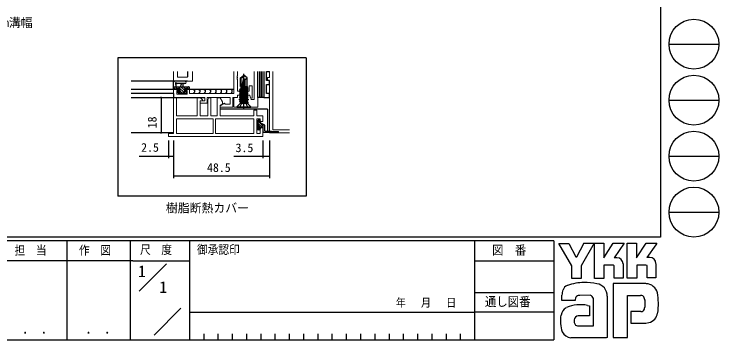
# Model space of a CAD drawing. Units: millimetres, scale not verified. Extents: x -567 to 567, y -403 to 403.
# Drawn here: x 210.7 to 566.8, y -403 to -238.3 of the extents above; entities that cross this region are included whole.
import ezdxf
from ezdxf.enums import TextEntityAlignment as Align

# ---------------------------------------------------------------- set-up
doc = ezdxf.new("R2010")
doc.units = ezdxf.units.MM
doc.header["$LTSCALE"] = 2
for name, color, linetype in [('0-0_0', 7, 'Continuous'), ('0-1_USER1', 3, 'Continuous'), ('0-3_YKK_12', 2, 'Continuous'), ('0-4_YKK_13', 4, 'Continuous'), ('0-6_YKK_D', 6, 'Continuous'), ('0-7_YKK_ZWAK', 7, 'Continuous')]:
    doc.layers.add(name, color=color, linetype=linetype)
doc.layers.add('0-2_YKK_11', color=7, linetype='Continuous', lineweight=18)
doc.styles.add('ＭＳ ゴシック', font='')
doc.styles.get('ＭＳ ゴシック').set_extended_font_data('MS Gothic')

msp = doc.modelspace()

# ---------------------------------------------------------------- linework, layer by layer
at = {"layer": '0-0_0'}
for p, q in [((263.182, -260.39), (263.182, -330.39)), ((358.182, -260.39), (263.182, -260.39)), ((358.182, -260.39), (358.182, -330.39)), ((358.182, -330.39), (263.182, -330.39))]:
    msp.add_line(p, q, dxfattribs=at)
at = {"layer": '0-2_YKK_11'}
for p, q in [((298.29, -267.424), (298.29, -270.294)), ((341.42, -296.794), (341.42, -267.424)), ((292.79, -291.324), (311.29, -291.324)), ((331.79, -298.724), (312.39, -298.724)), ((349.79, -296.794), (341.42, -296.794))]:
    msp.add_line(p, q, dxfattribs=at)
at = {"layer": '0-2_YKK_11', "color": 2}
for p, q in [((326.79, -278.924), (326.79, -283.924)), ((329.29, -281.424), (324.29, -281.424))]:
    msp.add_line(p, q, dxfattribs=at)
at = {"layer": '0-2_YKK_11'}
for points in [[(323.59, -267.424), (323.59, -269.466), (323.47, -269.649), (323.47, -270.199), (323.59, -270.383), (323.59, -270.466), (323.47, -270.649), (323.47, -271.199), (323.59, -271.383), (323.59, -277.324), (329.49, -277.324), (329.49, -274.624), (330.99, -274.624), (330.99, -280.824), (330.19, -280.824), (329.79, -279.324), (323.59, -279.324), (323.59, -280.424), (321.29, -280.424), (321.29, -285.424), (314.79, -285.424), (314.79, -284.624), (317.059, -283.315), (317.411, -283.924), (319.79, -283.924), (319.79, -280.424), (308.29, -280.424), (308.29, -283.424), (304.69, -283.424), (304.69, -282.224), (307.09, -282.224), (307.09, -280.424), (291.29, -280.424), (291.29, -276.224), (294.09, -276.224), (294.09, -277.024), (292.92, -277.024), (292.92, -278.794), (298.19, -278.794), (298.19, -277.024)], [(300.79, -267.424), (300.79, -272.224), (291.29, -272.224), (291.29, -267.424)], [(298.29, -267.424), (298.29, -270.294), (293.22, -270.294), (293.22, -267.424)], [(298.19, -277.024), (297.09, -277.024), (297.09, -276.224), (299.39, -276.224), (299.39, -278.424), (321.79, -278.424), (321.79, -267.424)], [(333.79, -267.424), (333.79, -274.466), (333.67, -274.649), (333.67, -275.199), (333.79, -275.383), (333.79, -275.466), (333.67, -275.649), (333.67, -276.199), (333.79, -276.383), (333.79, -285.424), (327.248, -285.424), (327.065, -285.304), (326.515, -285.304), (326.332, -285.424), (321.79, -285.424), (321.79, -280.424), (323.541, -280.424)], [(330.277, -281.424), (331.99, -281.424), (331.99, -267.424)], [(339.79, -267.424), (339.79, -270.424), (338.79, -270.424), (338.79, -271.924), (339.79, -271.924), (339.79, -298.424), (349.79, -298.424)]]:
    msp.add_lwpolyline(points, dxfattribs=at)
for points in [[(288.79, -300.224), (336.29, -300.224), (336.29, -295.624), (335.09, -295.624), (335.09, -298.724), (333.29, -298.724), (333.29, -291.324), (335.09, -291.324), (335.09, -292.624), (336.29, -292.624), (336.29, -289.824), (333.29, -289.824), (333.29, -286.924), (331.79, -286.924), (331.79, -289.824), (314.79, -289.824), (314.79, -284.417), (315.99, -283.724), (315.99, -282.724), (314.836, -280.724), (313.29, -280.724), (313.29, -289.824), (310.09, -289.824), (310.09, -280.724), (309.09, -280.724), (308.59, -281.59), (308.59, -289.824), (304.69, -289.824), (304.69, -282.124), (305.816, -282.026), (305.937, -281.644), (304.841, -280.724), (303.19, -280.724), (303.19, -289.824), (292.79, -289.824), (292.79, -280.424), (291.29, -280.424), (291.29, -298.724), (288.79, -298.724)], [(292.79, -291.324), (311.29, -291.324), (311.29, -298.724), (292.79, -298.724)], [(331.79, -298.724), (312.39, -298.724), (312.39, -291.324), (331.79, -291.324)]]:
    msp.add_lwpolyline(points, close=True, dxfattribs=at)
at = {"layer": '0-3_YKK_12'}
for p, q in [((298.29, -267.424), (298.29, -269.994)), ((298.29, -272.224), (269.79, -272.224)), ((269.79, -276.224), (294.39, -276.224)), ((296.79, -276.224), (321.79, -276.224)), ((291.29, -278.424), (269.79, -278.424)), ((269.79, -280.424), (306.79, -280.424)), ((291.29, -278.424), (291.29, -280.424)), ((291.248, -298.424), (269.79, -298.424))]:
    msp.add_line(p, q, dxfattribs=at)
at = {"layer": '0-4_YKK_13'}
for p, q in [((325.09, -270.47), (326.64, -269.424)), ((325.39, -270.629), (326.64, -269.786)), ((326.64, -269.424), (326.94, -269.424)), ((326.64, -271.386), (326.64, -269.424)), ((326.94, -269.424), (326.64, -269.424)), ((326.64, -271.386), (326.64, -269.786)), ((326.79, -286.627), (326.79, -268.499)), ((326.79, -270.931), (326.94, -269.424)), ((326.79, -272.531), (326.79, -269.424)), ((328.49, -270.47), (326.94, -269.424)), ((327.49, -271.324), (328.49, -270.47)), ((328.49, -274.924), (328.49, -270.47)), ((333.79, -280.424), (333.79, -267.424)), ((334.79, -280.424), (334.79, -267.424)), ((335.79, -280.424), (335.79, -267.424)), ((291.29, -275.924), (291.29, -273.244)), ((297.018, -272.224), (291.856, -272.224)), ((292.49, -273.844), (292.49, -275.024)), ((297.018, -273.424), (293.057, -273.427)), ((294.99, -275.024), (295.092, -273.88)), ((296.19, -275.024), (296.088, -273.88)), ((325.39, -276.476), (325.39, -270.629)), ((325.447, -276.634), (326.64, -271.386)), ((325.881, -276.531), (326.79, -272.531)), ((326.79, -270.823), (327.49, -271.324)), ((327.49, -274.924), (327.49, -271.324)), ((291.29, -275.024), (298.89, -275.024)), ((292.16, -276.224), (291.29, -275.355)), ((292.19, -276.224), (291.59, -276.224)), ((293.307, -276.024), (292.307, -275.024)), ((294.46, -278.524), (293.416, -277.48)), ((293.59, -277.424), (293.929, -277.424)), ((296.954, -278.324), (293.654, -275.024)), ((293.79, -276.224), (294.391, -276.224)), ((294.043, -276.224), (294.391, -276.572)), ((295.607, -278.324), (294.627, -277.345)), ((296.79, -276.814), (295.001, -275.024)), ((297.348, -276.024), (296.348, -275.024)), ((296.79, -276.224), (297.39, -276.224)), ((296.936, -276.224), (297.115, -276.404)), ((297.99, -278.014), (297.401, -277.424)), ((298.895, -276.224), (297.695, -275.024)), ((297.721, -277.024), (297.721, -277.427)), ((298.89, -276.224), (298.29, -276.224)), ((298.92, -276.224), (321.79, -276.224)), ((299.19, -275.324), (299.19, -275.924)), ((324.811, -276.237), (325.19, -276.018)), ((324.811, -276.237), (325.39, -276.135)), ((324.811, -276.937), (328.769, -276.237)), ((324.811, -276.412), (324.811, -276.237)), ((325.39, -276.309), (324.811, -276.412)), ((328.769, -276.412), (324.811, -277.112)), ((324.811, -276.412), (325.19, -276.631)), ((324.811, -276.937), (325.19, -276.718)), ((324.811, -277.637), (328.769, -276.937)), ((324.811, -277.112), (324.811, -276.937)), ((328.769, -277.112), (324.811, -277.812)), ((324.811, -277.112), (325.19, -277.331)), ((324.811, -277.637), (325.19, -277.418)), ((328.769, -277.637), (324.811, -278.337)), ((324.811, -277.812), (324.811, -277.637)), ((325.09, -274.924), (325.39, -274.924)), ((325.19, -274.924), (325.19, -276.018)), ((325.19, -276.018), (325.39, -275.975)), ((325.414, -276.582), (325.19, -276.631)), ((325.19, -276.631), (325.19, -276.718)), ((328.39, -276.631), (325.19, -277.331)), ((325.19, -276.718), (325.469, -276.657)), ((325.19, -277.418), (328.39, -276.718)), ((325.19, -277.331), (325.19, -277.418)), ((328.39, -277.331), (325.19, -278.031)), ((325.19, -278.118), (328.39, -277.418)), ((325.868, -276.57), (328.39, -276.018)), ((328.39, -275.931), (325.893, -276.477)), ((328.769, -275.712), (325.954, -276.21)), ((325.995, -276.028), (328.769, -275.537)), ((326.039, -275.833), (328.39, -275.318)), ((326.246, -274.924), (328.49, -274.924)), ((328.39, -274.924), (328.39, -275.318)), ((328.769, -275.537), (328.39, -275.318)), ((328.769, -275.712), (328.39, -275.931)), ((328.39, -275.924), (328.39, -276.018)), ((328.769, -276.237), (328.39, -276.018)), ((328.769, -276.412), (328.39, -276.631)), ((328.39, -276.631), (328.39, -276.718)), ((328.769, -277.112), (328.39, -277.331)), ((328.39, -277.331), (328.39, -277.418)), ((328.769, -277.637), (328.39, -277.418)), ((328.769, -275.712), (328.769, -275.537)), ((328.769, -276.412), (328.769, -276.237)), ((328.769, -277.812), (328.769, -277.637)), ((293.878, -278.437), (293.378, -277.937)), ((294.312, -278.526), (294.043, -278.794)), ((294.69, -278.524), (294.09, -278.524)), ((296.99, -278.324), (294.89, -278.324)), ((297.204, -278.526), (296.936, -278.794)), ((297.149, -278.52), (296.994, -278.365)), ((297.69, -278.524), (297.19, -278.524)), ((297.99, -277.724), (297.99, -278.224)), ((324.811, -277.812), (325.19, -278.031)), ((324.811, -278.512), (328.769, -277.812)), ((324.811, -278.337), (325.19, -278.118)), ((328.769, -278.337), (324.811, -279.037)), ((324.811, -278.512), (324.811, -278.337)), ((324.811, -278.512), (325.19, -278.731)), ((324.811, -279.212), (328.769, -278.512)), ((324.811, -279.037), (325.19, -278.818)), ((328.769, -279.037), (324.811, -279.737)), ((324.811, -279.212), (324.811, -279.037)), ((324.811, -279.212), (325.19, -279.431)), ((324.811, -279.912), (328.769, -279.212)), ((324.811, -279.737), (325.19, -279.518)), ((328.769, -279.737), (324.811, -280.437)), ((324.811, -279.912), (324.811, -279.737)), ((324.811, -279.912), (325.19, -280.131)), ((324.811, -280.612), (328.769, -279.912)), ((324.811, -280.437), (325.19, -280.218)), ((328.769, -280.437), (324.811, -281.137)), ((324.811, -280.612), (324.811, -280.437)), ((324.811, -280.612), (325.19, -280.831)), ((324.811, -281.312), (328.769, -280.612)), ((324.811, -281.137), (325.19, -280.918)), ((328.769, -281.137), (324.811, -281.837)), ((324.811, -281.312), (324.811, -281.137)), ((328.39, -278.031), (325.19, -278.731)), ((325.19, -278.031), (325.19, -278.118)), ((325.19, -278.818), (328.39, -278.118)), ((328.39, -278.731), (325.19, -279.431)), ((325.19, -278.731), (325.19, -278.818)), ((325.19, -279.518), (328.39, -278.818)), ((328.39, -279.431), (325.19, -280.131)), ((325.19, -279.431), (325.19, -279.518)), ((325.19, -280.218), (328.39, -279.518)), ((328.39, -280.131), (325.19, -280.831)), ((325.19, -280.131), (325.19, -280.218)), ((325.19, -280.918), (328.39, -280.218)), ((328.39, -280.831), (325.19, -281.531)), ((325.19, -280.831), (325.19, -280.918)), ((325.19, -281.618), (328.39, -280.918)), ((328.769, -277.812), (328.39, -278.031)), ((328.39, -278.031), (328.39, -278.118)), ((328.769, -278.337), (328.39, -278.118)), ((328.769, -278.512), (328.39, -278.731)), ((328.39, -278.731), (328.39, -278.818)), ((328.769, -279.037), (328.39, -278.818)), ((328.769, -279.212), (328.39, -279.431)), ((328.39, -279.431), (328.39, -279.518)), ((328.769, -279.737), (328.39, -279.518)), ((328.769, -279.912), (328.39, -280.131)), ((328.39, -280.131), (328.39, -280.218)), ((328.769, -280.437), (328.39, -280.218)), ((328.769, -280.612), (328.39, -280.831)), ((328.39, -280.831), (328.39, -280.918)), ((328.769, -281.137), (328.39, -280.918)), ((328.769, -278.512), (328.769, -278.337)), ((328.769, -279.212), (328.769, -279.037)), ((328.769, -279.912), (328.769, -279.737)), ((328.769, -280.612), (328.769, -280.437)), ((328.769, -281.312), (328.769, -281.137)), ((323.29, -285.194), (324.914, -283.571)), ((324.811, -281.312), (325.19, -281.531)), ((324.811, -282.012), (328.769, -281.312)), ((324.811, -281.837), (325.19, -281.618)), ((328.769, -281.837), (324.811, -282.537)), ((324.811, -282.012), (324.811, -281.837)), ((324.811, -282.012), (325.19, -282.231)), ((324.811, -282.712), (328.769, -282.012)), ((324.811, -282.537), (325.19, -282.318)), ((324.811, -282.724), (324.811, -282.537)), ((324.811, -282.724), (328.769, -282.724)), ((325.06, -283.217), (325.06, -282.724)), ((325.06, -283.424), (328.52, -283.424)), ((328.39, -281.531), (325.19, -282.231)), ((325.19, -281.531), (325.19, -281.618)), ((325.19, -282.318), (328.39, -281.618)), ((325.19, -282.231), (325.19, -282.318)), ((328.39, -282.231), (326.132, -282.724)), ((326.534, -282.724), (328.39, -282.318)), ((328.769, -281.312), (328.39, -281.531)), ((328.39, -281.531), (328.39, -281.618)), ((328.769, -281.837), (328.39, -281.618)), ((328.769, -282.012), (328.39, -282.231)), ((328.39, -282.231), (328.39, -282.318)), ((328.769, -282.537), (328.39, -282.318)), ((328.52, -283.217), (328.52, -282.724)), ((330.29, -285.194), (328.667, -283.571)), ((328.769, -282.012), (328.769, -281.837)), ((328.769, -282.768), (328.769, -283.625)), ((338.79, -286.424), (314.79, -286.424)), ((323.29, -285.424), (323.29, -285.194)), ((323.29, -285.194), (330.29, -285.194)), ((323.29, -285.424), (330.29, -285.424)), ((330.29, -285.424), (330.29, -285.194)), ((338.79, -286.424), (338.79, -298.424)), ((333.79, -292.274), (333.79, -292.924)), ((336.29, -294.853), (333.79, -292.353)), ((334.69, -291.974), (334.09, -291.974)), ((334.09, -295.624), (334.09, -293.224)), ((336.163, -295.624), (334.09, -293.551)), ((335.266, -295.625), (334.09, -294.449)), ((334.99, -296.247), (334.09, -295.347)), ((334.99, -292.655), (334.309, -291.974)), ((334.99, -292.274), (334.99, -293.224)), ((337.29, -294.552), (334.99, -293.224)), ((336.29, -293.975), (336.29, -298.174)), ((337.29, -297.374), (337.29, -294.552)), ((333.79, -295.924), (333.79, -296.574)), ((334.718, -296.873), (333.79, -295.945)), ((334.69, -296.874), (334.09, -296.874)), ((334.99, -295.924), (334.99, -296.574)), ((335.29, -295.624), (336.29, -295.624)), ((344.04, -298.174), (336.29, -298.174)), ((337.29, -297.374), (344.06, -297.675))]:
    msp.add_line(p, q, dxfattribs=at)
for points in [[(325.09, -274.924), (325.09, -270.47), (325.39, -270.629)], [(334.79, -267.424), (334.79, -280.424), (333.79, -280.424)], [(335.79, -267.424), (335.79, -280.424), (334.79, -280.424)], [(336.79, -267.424), (336.79, -280.424), (335.79, -280.424)], [(336.79, -267.424), (336.79, -280.424), (339.79, -280.424), (339.79, -278.424), (338.29, -278.424), (338.29, -273.924), (339.79, -273.924), (339.79, -271.924)], [(339.79, -271.924), (338.29, -271.924), (338.29, -267.424), (339.79, -267.424)], [(294.39, -276.963), (294.39, -276.024), (292.39, -276.024)], [(298.09, -276.024), (296.79, -276.024), (296.79, -277.424), (297.69, -277.424)], [(301.205, -276.224), (301.805, -276.824), (301.805, -277.824), (301.205, -278.424)], [(303.913, -276.224), (304.513, -276.824), (304.513, -277.824), (303.913, -278.424)], [(306.621, -276.224), (307.221, -276.824), (307.221, -277.824), (306.621, -278.424)], [(309.329, -276.224), (309.929, -276.824), (309.929, -277.824), (309.329, -278.424)], [(312.036, -276.224), (312.636, -276.824), (312.636, -277.824), (312.036, -278.424)], [(314.744, -276.224), (315.344, -276.824), (315.344, -277.824), (314.744, -278.424)], [(317.452, -276.224), (318.052, -276.824), (318.052, -277.824), (317.452, -278.424)], [(320.16, -276.224), (320.76, -276.824), (320.76, -277.824), (320.16, -278.424)], [(328.769, -277.112), (328.769, -276.937), (328.39, -276.718)], [(324.74, -285.424), (325.645, -283.609), (326.79, -283)], [(328.84, -285.424), (327.935, -283.609), (326.79, -283)], [(328.697, -282.724), (328.769, -282.712), (328.769, -282.537), (327.71, -282.724)]]:
    msp.add_lwpolyline(points, dxfattribs=at)
for centre, radius, start, end in [((291.29, -272.724), 0.3, 79.47122, 240), ((290.99, -273.244), 0.3, 0, 60), ((291.4, -272.135), 0.3, 259.47122, 319.47122), ((291.856, -272.524), 0.3, 90, 139.47122), ((292.49, -273.324), 0.3, 19.18976, 240), ((292.19, -273.844), 0.3, 0, 60), ((293.057, -273.127), 0.3, 199.18976, 270.04023), ((295.59, -273.924), 0.5, 5.09207, 174.90793), ((297.018, -272.824), 0.6, 270.04023, 90.04023), ((291.59, -275.924), 0.3, 180, 270), ((292.19, -276.024), 0.2, 270, 0), ((293.59, -277.724), 0.3, 90, 225), ((293.929, -277.724), 0.3, 33.05573, 90), ((294.39, -277.424), 0.25, 213.05573, 56.94427), ((294.69, -276.963), 0.3, 180, 236.94427), ((297.69, -277.724), 0.3, 0, 90), ((298.29, -276.024), 0.2, 180, 270), ((298.89, -275.324), 0.3, 0, 90), ((298.89, -275.924), 0.3, 270, 0), ((325.639, -276.476), 0.248, 180, 347.19096), ((294.09, -278.224), 0.3, 225, 270), ((294.69, -278.324), 0.2, 270, 0), ((297.19, -278.324), 0.2, 180, 270), ((297.69, -278.224), 0.3, 270, 0), ((324.56, -283.217), 0.5, 315, 0), ((329.02, -283.217), 0.5, 180, 225), ((334.09, -292.274), 0.3, 89.99973, 180), ((334.09, -292.924), 0.3, 180, 269.99973), ((334.69, -292.274), 0.3, 0, 89.99973), ((334.09, -295.924), 0.3, 89.99973, 180), ((334.09, -296.574), 0.3, 180, 270.00005), ((334.69, -296.574), 0.3, 270.00005, 0), ((335.29, -295.924), 0.3, 90, 180), ((344.04, -297.924), 0.25, 270, 85.43772)]:
    msp.add_arc(centre, radius, start, end, dxfattribs=at)
at = {"layer": '0-6_YKK_D'}
for p, q in [((284.972, -280.424), (284.972, -298.424)), ((288.79, -302.224), (288.79, -311.224)), ((291.29, -302.224), (291.29, -321.224)), ((291.29, -302.224), (291.29, -321.224)), ((291.29, -302.224), (291.29, -311.224)), ((336.29, -302.224), (336.29, -311.224)), ((339.79, -302.224), (339.79, -321.224)), ((339.79, -302.224), (339.79, -311.224)), ((339.79, -320.224), (291.29, -320.224))]:
    msp.add_line(p, q, dxfattribs=at)
for points in [[(291.29, -310.224), (288.79, -310.224), (273.89, -310.224)], [(339.79, -310.224), (336.29, -310.224), (321.79, -310.224)]]:
    msp.add_lwpolyline(points, dxfattribs=at)
for centre, start, end in [((284.972, -280.424), 90, 270), ((284.972, -280.424), 90, 270), ((284.972, -280.424), 270, 90), ((284.972, -280.424), 270, 90), ((284.972, -298.424), 90, 270), ((284.972, -298.424), 270, 90), ((288.79, -310.224), 0, 180), ((288.79, -310.224), 180, 0), ((291.29, -310.224), 0, 180), ((291.29, -310.224), 180, 0), ((336.29, -310.224), 0, 180), ((336.29, -310.224), 180, 0), ((339.79, -310.224), 0, 180), ((339.79, -310.224), 180, 0), ((339.79, -320.224), 0, 180), ((339.79, -320.224), 180, 0)]:
    msp.add_arc(centre, 0.106, start, end, dxfattribs=at)
at = {"layer": '0-7_YKK_ZWAK'}
for p, q in [((537.3, 399), (537.3, -351)), ((541.552, -253.56), (566.752, -253.56)), ((541.552, -281.84), (566.752, -281.84)), ((541.552, -310.12), (566.752, -310.12)), ((541.552, -338.4), (566.752, -338.4)), ((537.3, -351), (-562.7, -351)), ((483.3, -353), (-562.7, -353)), ((237.3, -353), (237.3, -403)), ((269.3, -353), (269.3, -403)), ((299.3, -353), (299.3, -403)), ((443.3, -353), (443.3, -403)), ((483.3, -353), (483.3, -403)), ((492.488, -365.569), (485.924, -354.294)), ((485.924, -354.294), (490.944, -354.294)), ((490.944, -354.294), (494.535, -361.013)), ((498.494, -354.14), (494.844, -361.245)), ((503.674, -354.14), (497.199, -365.608)), ((498.494, -354.14), (503.674, -354.14)), ((503.957, -371.902), (503.957, -354.178)), ((503.957, -354.178), (508.552, -354.178)), ((508.552, -361.462), (513.378, -354.101)), ((508.552, -354.178), (508.552, -361.462)), ((513.378, -354.101), (518.843, -354.101)), ((518.843, -354.101), (513.786, -361.438)), ((520.406, -371.748), (520.406, -354.024)), ((520.406, -354.024), (525.078, -354.024)), ((525.078, -361.441), (529.982, -354.024)), ((525.078, -354.024), (525.078, -361.441)), ((529.982, -354.024), (535.388, -354.024)), ((534.848, -354.951), (530.388, -361.322)), ((535.388, -354.024), (534.848, -354.951)), ((270.706, -362.999), (173.3, -362.999)), ((270.706, -362.999), (299.3, -362.999)), ((443.3, -363), (483.3, -363)), ((494.535, -361.013), (494.844, -361.245)), ((515.271, -361.438), (513.786, -361.438)), ((531.872, -361.322), (530.388, -361.322)), ((273.829, -378.337), (287.676, -364.49)), ((492.488, -371.941), (492.488, -365.569)), ((497.199, -365.608), (497.199, -371.941)), ((513.262, -365.26), (508.706, -365.26)), ((508.706, -365.26), (508.706, -371.902)), ((513.88, -365.492), (513.262, -365.26)), ((513.88, -371.786), (513.88, -365.492)), ((518.36, -364.527), (518.36, -371.786)), ((530.446, -371.709), (530.446, -365.453)), ((534.963, -364.527), (534.963, -371.709)), ((497.199, -371.941), (492.488, -371.941)), ((508.706, -371.902), (503.957, -371.902)), ((518.36, -371.786), (513.88, -371.786)), ((525.271, -371.748), (520.406, -371.748)), ((530.446, -371.637), (530.518, -371.709)), ((534.963, -371.709), (530.446, -371.709)), ((513.34, -374.566), (513.34, -401.866)), ((529.905, -374.566), (513.34, -374.566)), ((443.3, -378.999), (483.3, -378.999)), ((501.794, -380.436), (496.512, -380.536)), ((520.522, -401.866), (520.522, -380.513)), ((520.522, -380.513), (527.163, -380.513)), ((503.339, -395.958), (503.339, -382.057)), ((510.328, -380.976), (510.328, -401.828)), ((529.262, -382.652), (529.287, -386.415)), ((281.403, -400.636), (295.009, -387.03)), ((500.404, -385.533), (501.408, -385.764)), ((501.408, -385.764), (501.408, -390.9)), ((299.3, -389), (443.3, -389)), ((483.3, -388.999), (443.3, -388.999)), ((501.408, -390.9), (495.702, -390.907)), ((527.318, -388.699), (522.26, -388.699)), ((522.26, -388.699), (522.26, -394.607)), ((522.26, -394.607), (529.866, -394.607)), ((529.866, -394.607), (531.411, -394.259)), ((495.307, -395.958), (503.339, -395.958)), ((502.721, -395.958), (503.223, -395.958)), ((503.339, -395.957), (503.34, -395.958)), ((306.5, -400), (306.5, -403)), ((313.7, -400), (313.7, -403)), ((320.9, -400), (320.9, -403)), ((328.1, -400), (328.1, -403)), ((335.3, -400), (335.3, -403)), ((342.5, -400), (342.5, -403)), ((349.7, -400), (349.7, -403)), ((356.9, -400), (356.9, -403)), ((364.1, -400), (364.1, -403)), ((371.3, -400), (371.3, -403)), ((378.5, -400), (378.5, -403)), ((385.7, -400), (385.7, -403)), ((392.9, -400), (392.9, -403)), ((400.1, -400), (400.1, -403)), ((407.3, -400), (407.3, -403)), ((414.5, -400), (414.5, -403)), ((421.7, -400), (421.7, -403)), ((428.9, -400), (428.9, -403)), ((436.1, -400), (436.1, -403)), ((494.11, -401.944), (491.986, -401.944)), ((509.864, -401.905), (494.11, -401.944)), ((510.328, -401.828), (509.864, -401.905)), ((513.34, -401.866), (519.402, -401.866)), ((519.402, -401.866), (520.522, -401.866)), ((-562.7, -403), (483.3, -403))]:
    msp.add_line(p, q, dxfattribs=at)
for points in [[(530.446, -365.453), (529.828, -365.222), (525.271, -365.222), (525.271, -371.748)], [(494.11, -383.1), (487.469, -383.1), (487.469, -380.344)]]:
    msp.add_lwpolyline(points, dxfattribs=at)
for centre in [(554.152, -253.56), (554.152, -281.84), (554.152, -310.12), (554.152, -338.4)]:
    msp.add_circle(centre, 12.6, dxfattribs=at)
for centre, radius, start, end in [((515.27, -364.527), 3.089, 0.00166, 89.99604), ((531.872, -364.411), 3.089, 0.00166, 89.99604), ((491.309, -378.793), 3.491, 109.02127, 161.51264), ((498.617, -399.287), 25.257, 89.89165, 109.30848), ((499.359, -403.662), 29.64, 78.7801, 91.46938), ((504.058, -380.852), 6.355, 40.66422, 80.31694), ((503.741, -380.836), 6.588, 358.78059, 38.76563), ((529.688, -380.772), 6.202, 14.44572, 87.08746), ((494.67, -380.379), 7.196, 158.41083, 179.71775), ((496.321, -382.958), 2.43, 85.50551, 126.78038), ((501.094, -382.649), 2.321, 14.7552, 72.44995), ((527.392, -382.256), 1.756, 16.43123, 96.91661), ((506.394, -384.696), 29.8, 350.99027, 10.67625), ((497.122, -383.01), 3.013, 138.46382, 181.71359), ((524.059, -383.297), 5.248, 4.93423, 17.03552), ((492.481, -391.468), 5.583, 121.82711, 169.08475), ((496.9, -404.22), 19.013, 79.38098, 112.05825), ((527.319, -386.834), 1.865, 269.95468, 342.90145), ((524.028, -385.916), 5.281, 343.6902, 354.75362), ((502.513, -393.564), 15.832, 168.76372, 199.80079), ((495.714, -392.97), 2.064, 90.33953, 178.03639), ((529.778, -388.35), 6.13, 285.44291, 349.90448), ((496.989, -393.469), 3.384, 171.08203, 216.71923), ((495.657, -393.807), 2.18, 230.9728, 260.75491), ((492.5, -396.489), 5.461, 207.31435, 263.59464)]:
    msp.add_arc(centre, radius, start, end, dxfattribs=at)

# ---------------------------------------------------------------- texts
at = {"layer": '0-1_USER1', "style": 'ＭＳ ゴシック'}
for s, height, p in [('35mm溝幅', 4.399, (196.084, -246.214)), ('樹脂断熱カバー', 4.399, (287.377, -339.875)), ('1', 5.865, (273.3, -372.999)), ('1', 5.865, (284.062, -380.999))]:
    msp.add_text(s, height=height, dxfattribs=at).set_placement(p, align=Align.BOTTOM_LEFT)
at = {"layer": '0-6_YKK_D', "style": 'ＭＳ ゴシック'}
msp.add_text('18', height=4.399, rotation=90, dxfattribs=at).set_placement((283.972, -296.069), align=Align.BOTTOM_LEFT)
for s, p in [('2.5', (274.89, -309.224)), ('3.5', (322.59, -309.424)), ('48.5', (308.159, -319.424))]:
    msp.add_text(s, height=4.399, dxfattribs=at).set_placement(p, align=Align.BOTTOM_LEFT)
at = {"layer": '0-7_YKK_ZWAK', "style": 'ＭＳ ゴシック', "width": 0.9}
for s, height, p in [('担  当', 4.399, (210.949, -361.257)), ('作  図', 4.399, (243.471, -361.231)), ('尺  度', 4.399, (274.318, -360.91)), ('御承認印', 4.399, (303.11, -360.904)), ('図\u3000番', 4.692, (452.154, -361.374)), ('通し図番', 4.692, (448.555, -387.406)), ('年   月   日', 4.147, (403.552, -387.527)), (' ． ．', 5.132, (211.664, -401.494)), (' ． ．', 5.132, (243.664, -401.494))]:
    msp.add_text(s, height=height, dxfattribs=at).set_placement(p, align=Align.BOTTOM_LEFT)

doc.saveas('drawing.dxf')
